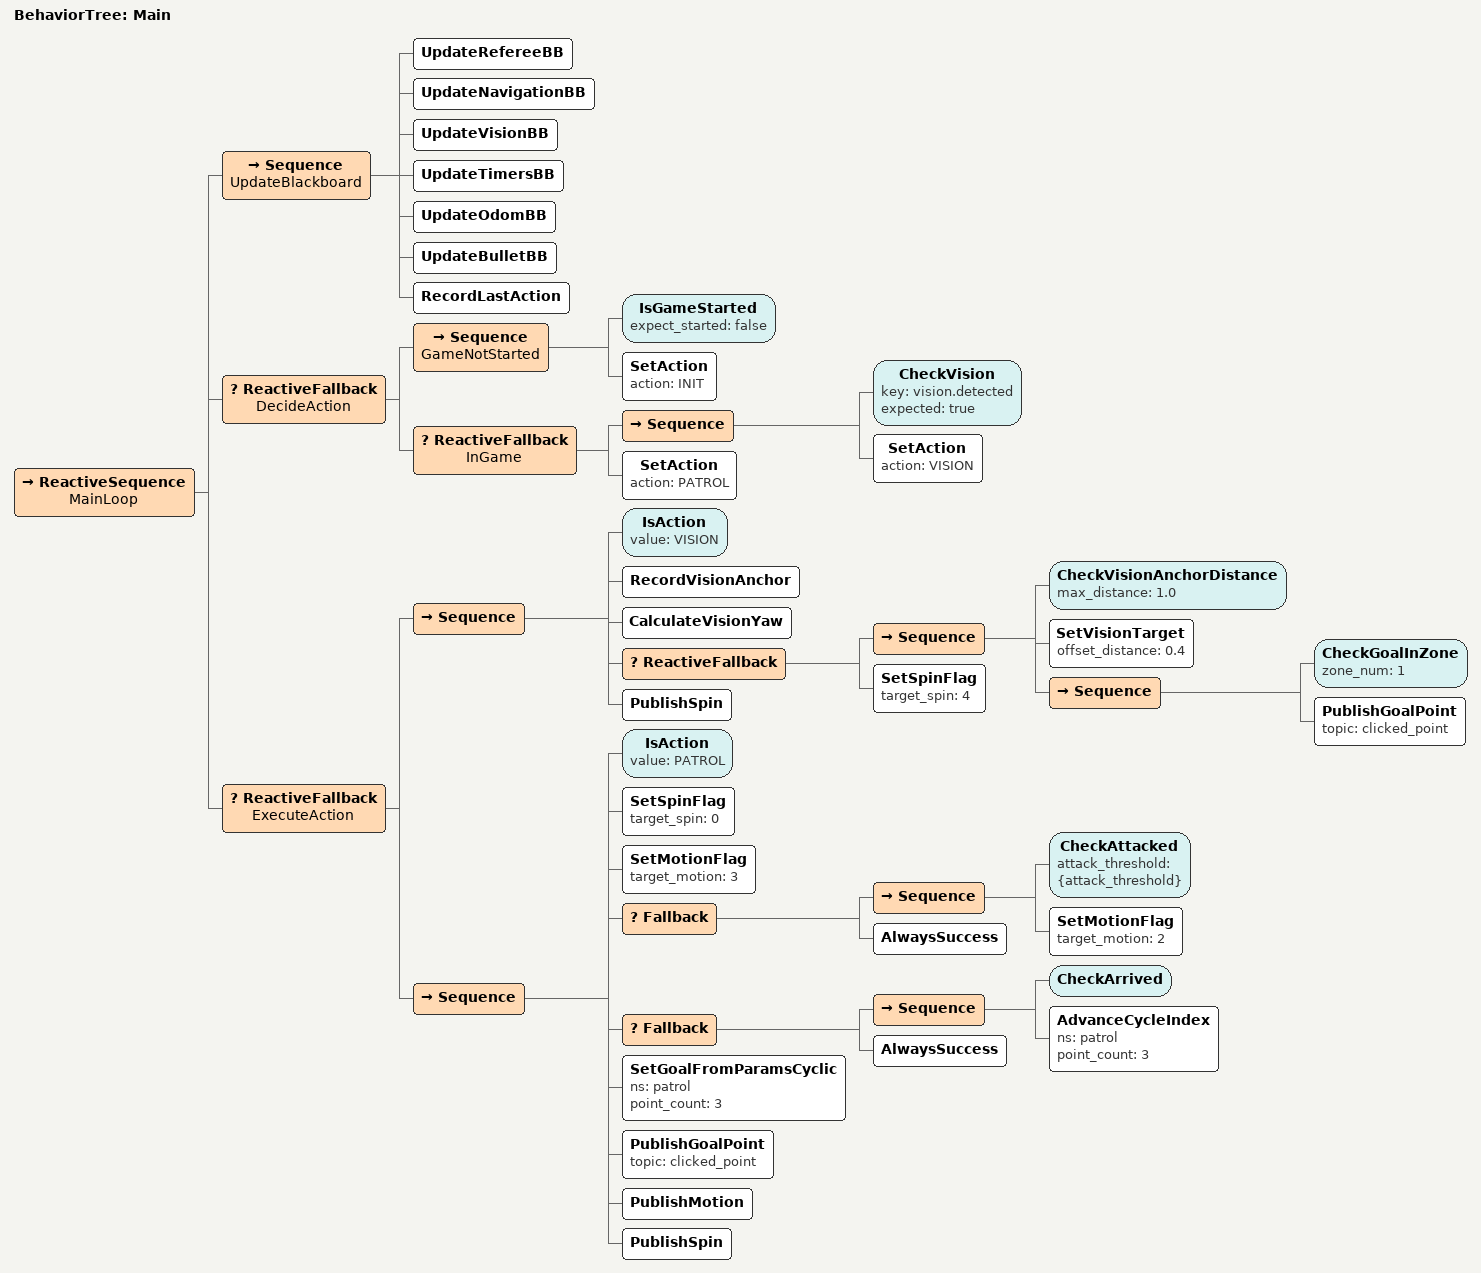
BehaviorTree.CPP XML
<root BTCPP_format="4">
    <BehaviorTree ID="Main">
        <ReactiveSequence name="MainLoop">
            <Sequence name="UpdateBlackboard">
                <UpdateRefereeBB />
                <UpdateNavigationBB />
                <UpdateVisionBB />
                <UpdateTimersBB />
                <UpdateOdomBB />
                <UpdateBulletBB/>
                <RecordLastAction />
        </Sequence>
        <ReactiveFallback name="DecideAction">
        <Sequence name="GameNotStarted">
          <IsGameStarted expect_started="false" />
          <SetAction action="INIT" />
        </Sequence>
        <ReactiveFallback name="InGame">
            <Sequence>
            <CheckVision key="vision.detected" expected="true" />
            <SetAction action="VISION"/>
            </Sequence>
            <SetAction action="PATROL"/>
        </ReactiveFallback>
        </ReactiveFallback>

        <ReactiveFallback name="ExecuteAction">

        <Sequence>
          <IsAction value="VISION" />
          <RecordVisionAnchor />
          <CalculateVisionYaw />
          <ReactiveFallback>
            <Sequence>
              <CheckVisionAnchorDistance max_distance="1.0" />
              <SetVisionTarget offset_distance="0.4" />
              <Sequence>
                <CheckGoalInZone zone_num="1" />
                <PublishGoalPoint topic="clicked_point" />
              </Sequence>
              </Sequence>
            <SetSpinFlag target_spin="4" />
          </ReactiveFallback>
          <PublishSpin />
        </Sequence>

        <Sequence>
          <IsAction value="PATROL" />
           <SetSpinFlag target_spin="0" />
          <SetMotionFlag target_motion="3" />
          <Fallback>
            <Sequence>
              <CheckAttacked attack_threshold="{attack_threshold}" />
              <SetMotionFlag target_motion="2" />
            </Sequence>
            <AlwaysSuccess />
          </Fallback>
          <Fallback>
            <Sequence>
              <CheckArrived />
              <AdvanceCycleIndex ns="patrol" point_count="3" />
            </Sequence>
            <AlwaysSuccess />
          </Fallback>
          <SetGoalFromParamsCyclic ns="patrol" point_count="3" />
          <PublishGoalPoint topic="clicked_point" />
          <PublishMotion />
          <PublishSpin />
        </Sequence>
        </ReactiveFallback>

     </ReactiveSequence>
    </BehaviorTree>
</root>
